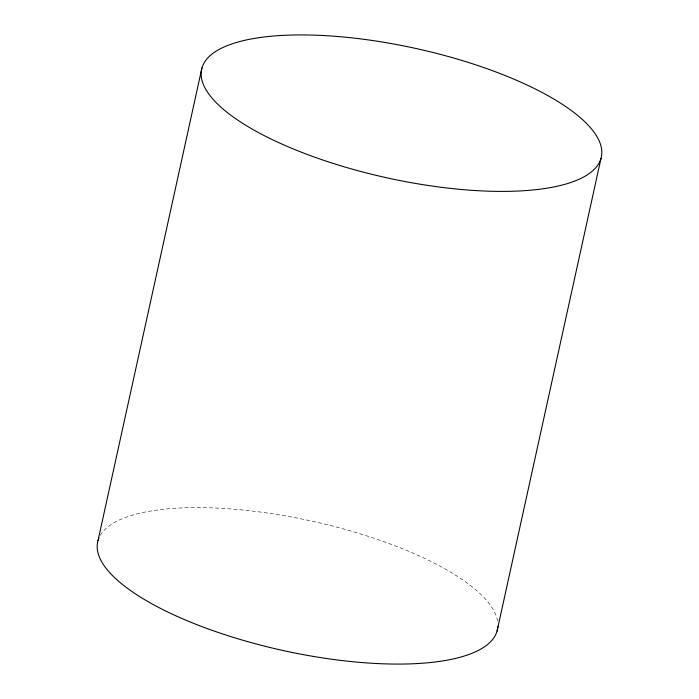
<?xml version="1.0" encoding="UTF-8"?>
<svg xmlns="http://www.w3.org/2000/svg" width="699" height="699" viewBox="0 0 699 699"><rect width="100%" height="100%" fill="white"/><g stroke="black" fill="none" stroke-linecap="round" stroke-linejoin="round"><path stroke-width="0.52" stroke-dasharray="3.5 2.62" d="M100.28 535.355A204.624 66.283 12.4 0 1 309.928 520.703A204.624 66.283 12.4 0 1 497.618 621.472"/><path stroke-width="1.05" d="M98 540.659L201.932 67.978M497.068 631.022L601 158.341A204.624 66.283 12.4 0 0 317.372 35.256A204.624 66.283 12.4 0 0 286.022 145.881A204.624 66.283 12.4 0 0 601 158.341M497.854 626.356A204.624 66.283 12.4 0 1 282.291 650.35A204.624 66.283 12.4 0 1 98.961 537.959"/></g></svg>
